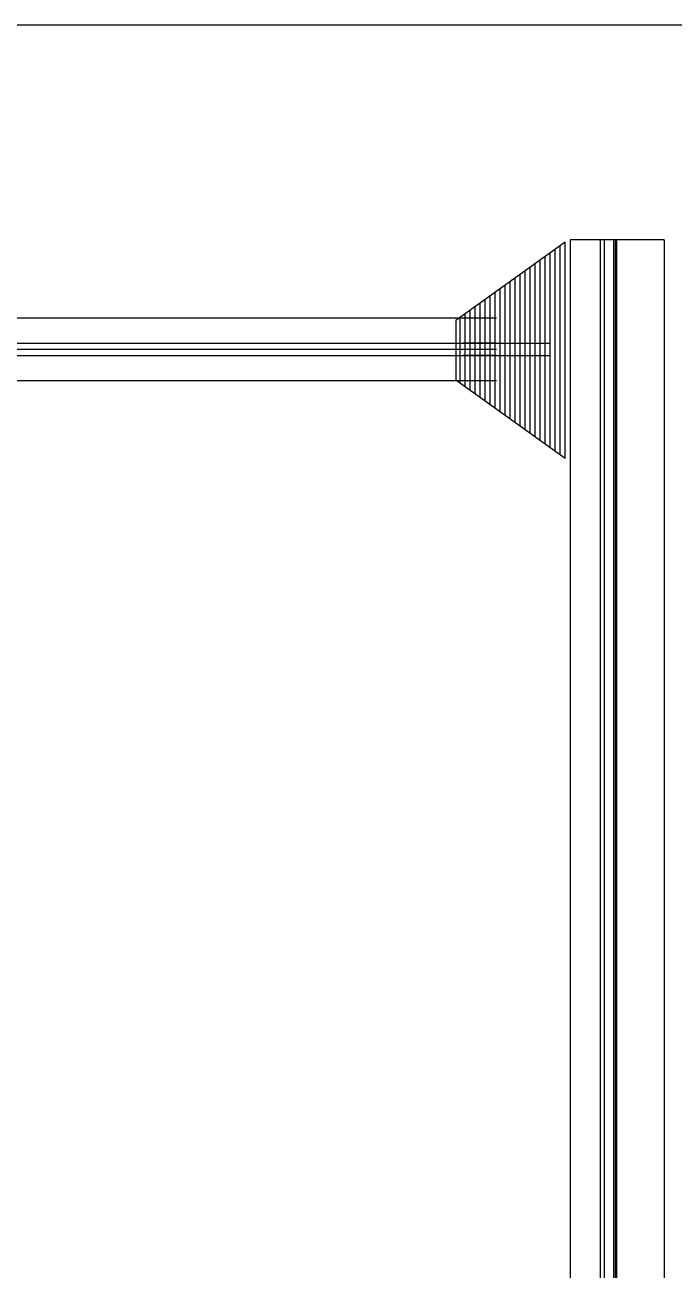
# Model space of a CAD drawing. Header units: millimetres. Extents: x 0 to 190005487, y 0 to 455456909.
# Drawn here: x 93006 to 93524, y 20782 to 21775 of the extents above; entities that cross this region are included whole.
import ezdxf

# ---------------------------------------------------------------- set-up
doc = ezdxf.new("R2010")
doc.units = ezdxf.units.MM
doc.header["$LTSCALE"] = 400
doc.header["$MEASUREMENT"] = 0
doc.linetypes.add('ACAD_ISO04W100', pattern=[30, 24, -3, 0, -3])
doc.linetypes.add('CEN', pattern=[35, 30, -2, 1, -2])
doc.layers.get('0').update_dxf_attribs({"linetype": 'CONTINUOUS'})
for name, color, linetype in [('A-ANNO-GRA1', 7, 'CONTINUOUS'), ('cen', 1, 'ACAD_ISO04W100'), ('도면층2', 3, 'CONTINUOUS')]:
    doc.layers.add(name, color=color, linetype=linetype)

# ---------------------------------------------------------------- blocks, each defined once
blk = doc.blocks.new('A$C640965EA')
at = {"color": 3}
for p, q in [((4853.04, 4542.88, 0), (4853.04, 2737.67, 0)), ((4928.01, 4542.88, 379.35), (4853.04, 4542.88, 379.35)), ((4928.01, 4542.88, 0), (4928.01, 466.95, 0)), ((1320.65, 4480.55, 379.35), (4794.16, 4480.55, 379.35)), ((1244.79, 4460.55, 379.35), (4836.51, 4460.55, 379.35)), ((4701.37, 4460.55, 379.35), (4757.95, 4460.55, 379.35)), ((4794.16, 4460.55, 379.35), (4767.57, 4460.55, 379.35)), ((1244.79, 4450.55, 379.35), (4836.51, 4450.55, 379.35)), ((4701.37, 4450.55, 379.35), (4757.95, 4450.55, 379.35)), ((4794.16, 4450.55, 379.35), (4767.57, 4450.55, 379.35)), ((1320.65, 4430.55, 379.35), (4794.16, 4430.55, 379.35))]:
    blk.add_line(p, q, dxfattribs=at)
at = {"color": 4}
for p, q in [((4876.76, 4542.88, 0), (4876.76, 467.78, 0)), ((4880.13, 4542.88, 0), (4880.13, 467.78, 0)), ((4887.48, 4542.88, 0), (4887.48, 467.78, 0)), ((4888.89, 4542.88, 0), (4888.89, 467.78, 0)), ((4889.89, 4542.88, 0), (4889.89, 467.78, 0))]:
    blk.add_line(p, q, dxfattribs=at)
at = {"layer": 'cen', "linetype": 'CEN'}
blk.add_line((1205.65, 4455.55, 379.35), (4794.16, 4455.55, 379.35), dxfattribs=at)
at = {"layer": '도면층2'}
for p, q in [((4849.04, 4540.95, 379.35), (4761.54, 4478.45, 379.35)), ((4849.04, 4368.45, 379.35), (4849.04, 4540.95, 379.35)), ((4837.04, 4377.03, 379.35), (4837.04, 4532.38, 379.35)), ((4841.04, 4374.17, 379.35), (4841.04, 4535.24, 379.35)), ((4845.04, 4371.31, 379.35), (4845.04, 4538.1, 379.35)), ((4821.04, 4388.45, 379.35), (4821.04, 4520.95, 379.35)), ((4825.04, 4385.6, 379.35), (4825.04, 4523.81, 379.35)), ((4829.04, 4382.74, 379.35), (4829.04, 4526.67, 379.35)), ((4833.04, 4379.88, 379.35), (4833.04, 4529.53, 379.35)), ((4833.04, 4379.88, 379.35), (4833.04, 4529.53, 379.35)), ((4809.04, 4397.03, 379.35), (4809.04, 4512.38, 379.35)), ((4813.04, 4394.17, 379.35), (4813.04, 4515.24, 379.35)), ((4817.04, 4391.31, 379.35), (4817.04, 4518.1, 379.35)), ((4793.04, 4408.45, 379.35), (4793.04, 4500.95, 379.35)), ((4797.04, 4405.6, 379.35), (4797.04, 4503.81, 379.35)), ((4801.04, 4402.74, 379.35), (4801.04, 4506.67, 379.35)), ((4805.04, 4399.88, 379.35), (4805.04, 4509.53, 379.35)), ((4781.04, 4417.03, 379.35), (4781.04, 4492.38, 379.35)), ((4785.04, 4414.17, 379.35), (4785.04, 4495.24, 379.35)), ((4789.04, 4411.31, 379.35), (4789.04, 4498.1, 379.35)), ((4765.04, 4428.45, 379.35), (4765.04, 4480.95, 379.35)), ((4769.04, 4425.6, 379.35), (4769.04, 4483.81, 379.35)), ((4773.04, 4422.74, 379.35), (4773.04, 4486.67, 379.35)), ((4777.04, 4419.88, 379.35), (4777.04, 4489.53, 379.35)), ((4761.54, 4478.45, 379.35), (4761.54, 4430.95, 379.35)), ((4849.04, 4368.45, 379.35), (4761.54, 4430.95, 379.35))]:
    blk.add_line(p, q, dxfattribs=at)

msp = doc.modelspace()

# ---------------------------------------------------------------- linework, layer by layer
at = {"layer": 'A-ANNO-GRA1', "color": 2}
msp.add_line((85000, 21775), (120500, 21775), dxfattribs=at)

# ---------------------------------------------------------------- block references
msp.add_blockref('A$C640965EA', (88587.95, 17060.68))

doc.saveas('drawing.dxf')
